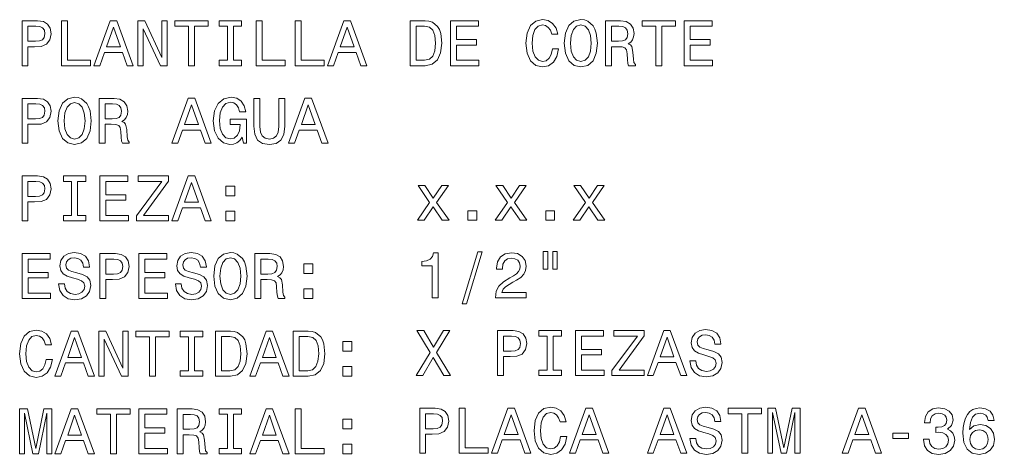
# Model space of a CAD drawing. Extents: x 14 to 2196, y -1968 to 1826.
# Drawn here: x 1430.8 to 1506.8, y -1504.8 to -1471 of the extents above; entities that cross this region are included whole.
import ezdxf

# ---------------------------------------------------------------- set-up
doc = ezdxf.new("R2010")
doc.units = 0

msp = doc.modelspace()

# ---------------------------------------------------------------- linework, layer by layer
at = {"color": 7, "lineweight": 13}
for points in [[(1430.970215, -1474.550293), (1431.434204, -1474.550293), (1431.434204, -1473.072632), (1431.948608, -1473.072632), (1432.46814, -1473.047363), (1432.881592, -1472.87085), (1433.148926, -1472.527954), (1433.239746, -1472.05896), (1433.169067, -1471.625244), (1432.967407, -1471.307495), (1432.634521, -1471.115845), (1432.180664, -1471.050293), (1430.970215, -1471.050293)], [(1434.046631, -1474.550293), (1436.295898, -1474.550293), (1436.295898, -1474.126709), (1434.51062, -1474.126709), (1434.51062, -1471.050293), (1434.046631, -1471.050293)], [(1436.573242, -1474.550293), (1437.037231, -1474.550293), (1437.405396, -1473.521484), (1438.802368, -1473.521484), (1439.170532, -1474.550293), (1439.644653, -1474.550293), (1438.363647, -1471.045288), (1437.849243, -1471.045288)], [(1439.992554, -1474.550293), (1440.411133, -1474.550293), (1440.411133, -1471.680664), (1441.752686, -1474.550293), (1442.292236, -1474.550293), (1442.292236, -1471.050293), (1441.868652, -1471.050293), (1441.868652, -1473.919922), (1440.542236, -1471.050293), (1439.992554, -1471.050293)], [(1443.946533, -1474.550293), (1444.4104, -1474.550293), (1444.4104, -1471.473877), (1445.469482, -1471.473877), (1445.469482, -1471.050293), (1442.882324, -1471.050293), (1442.882324, -1471.473877), (1443.946533, -1471.473877)], [(1446.982544, -1474.126709), (1446.336914, -1474.126709), (1446.336914, -1474.550293), (1448.092041, -1474.550293), (1448.092041, -1474.126709), (1447.446533, -1474.126709), (1447.446533, -1471.473877), (1448.092041, -1471.473877), (1448.092041, -1471.050293), (1446.336914, -1471.050293), (1446.336914, -1471.473877), (1446.982544, -1471.473877)], [(1449.226685, -1474.550293), (1451.476074, -1474.550293), (1451.476074, -1474.126709), (1449.690674, -1474.126709), (1449.690674, -1471.050293), (1449.226685, -1471.050293)], [(1452.262695, -1474.550293), (1454.512085, -1474.550293), (1454.512085, -1474.126709), (1452.726685, -1474.126709), (1452.726685, -1471.050293), (1452.262695, -1471.050293)], [(1454.789429, -1474.550293), (1455.253418, -1474.550293), (1455.621582, -1473.521484), (1457.018555, -1473.521484), (1457.386719, -1474.550293), (1457.860718, -1474.550293), (1456.579712, -1471.045288), (1456.065308, -1471.045288)], [(1462.389526, -1471.050293), (1461.224609, -1471.050293), (1461.224609, -1474.550293), (1462.389526, -1474.550293), (1462.939209, -1474.439331), (1463.347778, -1474.10144), (1463.599976, -1473.551758), (1463.690674, -1472.800293), (1463.609985, -1472.033691), (1463.509155, -1471.731079), (1463.36792, -1471.489014), (1462.959473, -1471.161255), (1462.692139, -1471.080566)], [(1462.354248, -1471.468872), (1462.737549, -1471.544556), (1462.999756, -1471.776489), (1463.156128, -1472.190063), (1463.206543, -1472.800293), (1463.151123, -1473.390381), (1462.994751, -1473.803955), (1462.727417, -1474.051025), (1462.354248, -1474.131714), (1461.693604, -1474.131714), (1461.693604, -1471.468872)], [(1464.371582, -1474.550293), (1466.590576, -1474.550293), (1466.590576, -1474.126709), (1464.835571, -1474.126709), (1464.835571, -1472.941528), (1466.398926, -1472.941528), (1466.398926, -1472.522949), (1464.835571, -1472.522949), (1464.835571, -1471.473877), (1466.550171, -1471.473877), (1466.550171, -1471.050293), (1464.371582, -1471.050293)], [(1472.319702, -1473.249146), (1472.21875, -1473.672729), (1472.052368, -1473.975342), (1471.820435, -1474.161987), (1471.548096, -1474.222534), (1471.220215, -1474.131714), (1470.963013, -1473.859375), (1470.791626, -1473.415527), (1470.736084, -1472.800293), (1470.791626, -1472.190063), (1470.958008, -1471.741211), (1471.21521, -1471.468872), (1471.548096, -1471.373047), (1471.790161, -1471.423462), (1471.996948, -1471.564697), (1472.158325, -1471.791626), (1472.269287, -1472.10437), (1472.748291, -1472.10437), (1472.597046, -1471.625244), (1472.334839, -1471.262085), (1471.976685, -1471.035156), (1471.548096, -1470.954468), (1471.013428, -1471.080566), (1470.60498, -1471.433594), (1470.342773, -1472.01355), (1470.251953, -1472.800293), (1470.342773, -1473.587036), (1470.60498, -1474.166992), (1471.013428, -1474.525024), (1471.548096, -1474.646118), (1472.01709, -1474.550293), (1472.395264, -1474.282959), (1472.662598, -1473.844238), (1472.803833, -1473.249146)], [(1473.242554, -1472.800293), (1473.333374, -1473.587036), (1473.595581, -1474.166992), (1474.00415, -1474.525024), (1474.538696, -1474.646118), (1475.068237, -1474.525024), (1475.481812, -1474.166992), (1475.739014, -1473.587036), (1475.834839, -1472.800293), (1475.739014, -1472.018555), (1475.628052, -1471.700928), (1475.481812, -1471.438599), (1475.068237, -1471.080566), (1474.81604, -1470.989746), (1474.538696, -1470.954468), (1473.999023, -1471.080566), (1473.590576, -1471.433594), (1473.333374, -1472.01355)], [(1473.726685, -1472.800293), (1473.782227, -1472.190063), (1473.948608, -1471.741211), (1474.205811, -1471.468872), (1474.538696, -1471.373047), (1474.866455, -1471.468872), (1475.123657, -1471.746216), (1475.290161, -1472.195068), (1475.350586, -1472.800293), (1475.290161, -1473.410522), (1475.123657, -1473.859375), (1474.866455, -1474.131714), (1474.538696, -1474.222534), (1474.205811, -1474.131714), (1473.948608, -1473.859375), (1473.782227, -1473.415527)], [(1476.450073, -1474.550293), (1476.919067, -1474.550293), (1476.919067, -1473.072632), (1477.398193, -1473.072632), (1477.751221, -1473.087769), (1477.973145, -1473.158325), (1478.094116, -1473.324829), (1478.144531, -1473.622314), (1478.1698, -1474.076172), (1478.200073, -1474.373779), (1478.26062, -1474.550293), (1478.790161, -1474.550293), (1478.790161, -1474.454468), (1478.674072, -1474.313232), (1478.633789, -1474.051025), (1478.598511, -1473.486206), (1478.512695, -1473.067627), (1478.396729, -1472.936401), (1478.21521, -1472.840698), (1478.41687, -1472.7146), (1478.558105, -1472.538086), (1478.648926, -1472.316162), (1478.679199, -1472.048828), (1478.608521, -1471.625244), (1478.40686, -1471.307495), (1478.073975, -1471.115845), (1477.620117, -1471.050293), (1476.450073, -1471.050293)], [(1480.378784, -1474.550293), (1480.842773, -1474.550293), (1480.842773, -1471.473877), (1481.901855, -1471.473877), (1481.901855, -1471.050293), (1479.314575, -1471.050293), (1479.314575, -1471.473877), (1480.378784, -1471.473877)], [(1482.587646, -1474.550293), (1484.806641, -1474.550293), (1484.806641, -1474.126709), (1483.051636, -1474.126709), (1483.051636, -1472.941528), (1484.615112, -1472.941528), (1484.615112, -1472.522949), (1483.051636, -1472.522949), (1483.051636, -1471.473877), (1484.766357, -1471.473877), (1484.766357, -1471.050293), (1482.587646, -1471.050293)], [(1432.054565, -1471.479004), (1432.357178, -1471.509277), (1432.578979, -1471.605103), (1432.710205, -1471.781616), (1432.755493, -1472.05896), (1432.705078, -1472.35144), (1432.56897, -1472.527954), (1432.336914, -1472.618774), (1432.019287, -1472.643921), (1431.434204, -1472.643921), (1431.434204, -1471.479004)], [(1437.566772, -1473.092773), (1438.106445, -1471.549561), (1438.645996, -1473.092773)], [(1455.782959, -1473.092773), (1456.32251, -1471.549561), (1456.862183, -1473.092773)], [(1477.489014, -1471.479004), (1477.796631, -1471.509277), (1478.013428, -1471.605103), (1478.149658, -1471.781616), (1478.195068, -1472.05896), (1478.144531, -1472.35144), (1478.008423, -1472.527954), (1477.776489, -1472.618774), (1477.45874, -1472.643921), (1476.919067, -1472.643921), (1476.919067, -1471.479004)], [(1430.970215, -1480.597168), (1431.434204, -1480.597168), (1431.434204, -1479.119507), (1431.948608, -1479.119507), (1432.46814, -1479.094238), (1432.881592, -1478.917725), (1433.148926, -1478.574829), (1433.239746, -1478.105835), (1433.169067, -1477.672119), (1432.967407, -1477.35437), (1432.634521, -1477.16272), (1432.180664, -1477.097168), (1430.970215, -1477.097168)], [(1432.054565, -1477.525879), (1432.357178, -1477.556152), (1432.578979, -1477.651978), (1432.710205, -1477.828491), (1432.755493, -1478.105835), (1432.705078, -1478.398315), (1432.56897, -1478.574829), (1432.336914, -1478.665649), (1432.019287, -1478.690796), (1431.434204, -1478.690796), (1431.434204, -1477.525879)], [(1433.774292, -1478.847168), (1433.865112, -1479.633911), (1434.127319, -1480.213867), (1434.535767, -1480.571899), (1435.070435, -1480.692993), (1435.599976, -1480.571899), (1436.013428, -1480.213867), (1436.27063, -1479.633911), (1436.366455, -1478.847168), (1436.27063, -1478.06543), (1436.159668, -1477.747803), (1436.013428, -1477.485474), (1435.599976, -1477.127441), (1435.347778, -1477.036621), (1435.070435, -1477.001343), (1434.530762, -1477.127441), (1434.122314, -1477.480469), (1433.865112, -1478.060425)], [(1434.258423, -1478.847168), (1434.313965, -1478.236938), (1434.480347, -1477.788086), (1434.737549, -1477.515747), (1435.070435, -1477.419922), (1435.398193, -1477.515747), (1435.655396, -1477.793091), (1435.821777, -1478.241943), (1435.882324, -1478.847168), (1435.821777, -1479.457397), (1435.655396, -1479.90625), (1435.398193, -1480.178589), (1435.070435, -1480.269409), (1434.737549, -1480.178589), (1434.480347, -1479.90625), (1434.313965, -1479.462402)], [(1436.981812, -1480.597168), (1437.450806, -1480.597168), (1437.450806, -1479.119507), (1437.929932, -1479.119507), (1438.282959, -1479.134644), (1438.504883, -1479.2052), (1438.625854, -1479.371704), (1438.67627, -1479.669189), (1438.701538, -1480.123047), (1438.731812, -1480.420654), (1438.792236, -1480.597168), (1439.321777, -1480.597168), (1439.321777, -1480.501343), (1439.205811, -1480.360107), (1439.165527, -1480.0979), (1439.130249, -1479.533081), (1439.044434, -1479.114502), (1438.928467, -1478.983276), (1438.746948, -1478.887573), (1438.948608, -1478.761475), (1439.089844, -1478.584961), (1439.180664, -1478.363037), (1439.210938, -1478.095703), (1439.140259, -1477.672119), (1438.938599, -1477.35437), (1438.605713, -1477.16272), (1438.151855, -1477.097168), (1436.981812, -1477.097168)], [(1438.02063, -1477.525879), (1438.328369, -1477.556152), (1438.545166, -1477.651978), (1438.681396, -1477.828491), (1438.726685, -1478.105835), (1438.67627, -1478.398315), (1438.540161, -1478.574829), (1438.308105, -1478.665649), (1437.990479, -1478.690796), (1437.450806, -1478.690796), (1437.450806, -1477.525879)], [(1442.645264, -1480.597168), (1443.109253, -1480.597168), (1443.477417, -1479.568359), (1444.87439, -1479.568359), (1445.242554, -1480.597168), (1445.716675, -1480.597168), (1444.435669, -1477.092163), (1443.921265, -1477.092163)], [(1448.137451, -1480.128174), (1448.223145, -1480.597168), (1448.475342, -1480.597168), (1448.475342, -1478.705933), (1447.199341, -1478.705933), (1447.199341, -1479.134644), (1447.986084, -1479.134644), (1447.986084, -1479.164917), (1447.925537, -1479.628906), (1447.76416, -1479.971802), (1447.51709, -1480.188721), (1447.209473, -1480.259277), (1446.866455, -1480.168457), (1446.599243, -1479.896118), (1446.427734, -1479.447266), (1446.367188, -1478.832031), (1446.422729, -1478.221802), (1446.594116, -1477.772949), (1446.866455, -1477.50061), (1447.234619, -1477.404785), (1447.486816, -1477.4552), (1447.693604, -1477.596436), (1447.844849, -1477.833496), (1447.930664, -1478.151245), (1448.429932, -1478.151245), (1448.298828, -1477.666992), (1448.051636, -1477.303955), (1447.703735, -1477.082031), (1447.264893, -1477.001343), (1446.689941, -1477.127441), (1446.256226, -1477.495605), (1445.978882, -1478.075562), (1445.883057, -1478.847168), (1445.978882, -1479.623779), (1446.256226, -1480.203735), (1446.664795, -1480.571899), (1447.179199, -1480.692993), (1447.466675, -1480.652588), (1447.723877, -1480.551758), (1447.945801, -1480.375244)], [(1449.045166, -1479.265747), (1449.115723, -1479.896118), (1449.337646, -1480.344971), (1449.710938, -1480.602173), (1450.250488, -1480.692993), (1450.785034, -1480.602173), (1451.158325, -1480.344971), (1451.380249, -1479.901245), (1451.455811, -1479.265747), (1451.455811, -1477.097168), (1450.986816, -1477.097168), (1450.986816, -1479.291016), (1450.941406, -1479.719604), (1450.805298, -1480.027344), (1450.573242, -1480.208862), (1450.250488, -1480.269409), (1449.917603, -1480.208862), (1449.685669, -1480.027344), (1449.549561, -1479.724731), (1449.509155, -1479.291016), (1449.509155, -1477.097168), (1449.045166, -1477.097168)], [(1451.753418, -1480.597168), (1452.217407, -1480.597168), (1452.585571, -1479.568359), (1453.982544, -1479.568359), (1454.350708, -1480.597168), (1454.824707, -1480.597168), (1453.543701, -1477.092163), (1453.029297, -1477.092163)], [(1443.638794, -1479.139648), (1444.178467, -1477.596436), (1444.71814, -1479.139648)], [(1452.746948, -1479.139648), (1453.286499, -1477.596436), (1453.826172, -1479.139648)], [(1430.970215, -1486.643921), (1431.434204, -1486.643921), (1431.434204, -1485.16626), (1431.948608, -1485.16626), (1432.46814, -1485.140991), (1432.881592, -1484.964478), (1433.148926, -1484.621582), (1433.239746, -1484.152588), (1433.169067, -1483.718872), (1432.967407, -1483.401123), (1432.634521, -1483.209473), (1432.180664, -1483.143921), (1430.970215, -1483.143921)], [(1432.054565, -1483.572632), (1432.357178, -1483.602905), (1432.578979, -1483.69873), (1432.710205, -1483.875244), (1432.755493, -1484.152588), (1432.705078, -1484.445068), (1432.56897, -1484.621582), (1432.336914, -1484.712402), (1432.019287, -1484.737549), (1431.434204, -1484.737549), (1431.434204, -1483.572632)], [(1434.838379, -1486.220337), (1434.192871, -1486.220337), (1434.192871, -1486.643921), (1435.947876, -1486.643921), (1435.947876, -1486.220337), (1435.302368, -1486.220337), (1435.302368, -1483.567505), (1435.947876, -1483.567505), (1435.947876, -1483.143921), (1434.192871, -1483.143921), (1434.192871, -1483.567505), (1434.838379, -1483.567505)], [(1437.047363, -1486.643921), (1439.266357, -1486.643921), (1439.266357, -1486.220337), (1437.511353, -1486.220337), (1437.511353, -1485.035156), (1439.074707, -1485.035156), (1439.074707, -1484.616577), (1437.511353, -1484.616577), (1437.511353, -1483.567505), (1439.225952, -1483.567505), (1439.225952, -1483.143921), (1437.047363, -1483.143921)], [(1439.886719, -1486.643921), (1442.398193, -1486.643921), (1442.398193, -1486.220337), (1440.441406, -1486.220337), (1442.398193, -1483.542358), (1442.398193, -1483.143921), (1440.022827, -1483.143921), (1440.022827, -1483.567505), (1441.873657, -1483.567505), (1439.886719, -1486.240479)], [(1442.645264, -1486.643921), (1443.109253, -1486.643921), (1443.477417, -1485.615112), (1444.87439, -1485.615112), (1445.242554, -1486.643921), (1445.716675, -1486.643921), (1444.435669, -1483.138916), (1443.921265, -1483.138916)], [(1443.638794, -1485.186401), (1444.178467, -1483.643188), (1444.71814, -1485.186401)], [(1446.866455, -1484.687134), (1447.5625, -1484.687134), (1447.5625, -1483.935669), (1446.866455, -1483.935669)], [(1462.313232, -1486.597168), (1463.009155, -1485.543091), (1463.725342, -1486.597168), (1464.259888, -1486.597168), (1463.291626, -1485.200195), (1464.204346, -1483.888916), (1463.689941, -1483.888916), (1463.029297, -1484.872437), (1462.368652, -1483.888916), (1461.844116, -1483.888916), (1462.741821, -1485.2052), (1461.793701, -1486.597168)], [(1468.385254, -1486.597168), (1469.081177, -1485.543091), (1469.797363, -1486.597168), (1470.331909, -1486.597168), (1469.363647, -1485.200195), (1470.276489, -1483.888916), (1469.762085, -1483.888916), (1469.101318, -1484.872437), (1468.440674, -1483.888916), (1467.91626, -1483.888916), (1468.813965, -1485.2052), (1467.865723, -1486.597168)], [(1474.457275, -1486.597168), (1475.153198, -1485.543091), (1475.869385, -1486.597168), (1476.403931, -1486.597168), (1475.435669, -1485.200195), (1476.348511, -1483.888916), (1475.834106, -1483.888916), (1475.173462, -1484.872437), (1474.512695, -1483.888916), (1473.988281, -1483.888916), (1474.885986, -1485.2052), (1473.937866, -1486.597168)], [(1446.866455, -1486.643921), (1447.5625, -1486.643921), (1447.5625, -1485.892456), (1446.866455, -1485.892456)], [(1465.722412, -1486.597168), (1466.418335, -1486.597168), (1466.418335, -1485.845703), (1465.722412, -1485.845703)], [(1471.794434, -1486.597168), (1472.490479, -1486.597168), (1472.490479, -1485.845703), (1471.794434, -1485.845703)], [(1430.975342, -1492.690796), (1433.194336, -1492.690796), (1433.194336, -1492.267212), (1431.439209, -1492.267212), (1431.439209, -1491.082031), (1433.002686, -1491.082031), (1433.002686, -1490.663452), (1431.439209, -1490.663452), (1431.439209, -1489.61438), (1433.153931, -1489.61438), (1433.153931, -1489.190796), (1430.975342, -1489.190796)], [(1434.27356, -1491.535889), (1433.814575, -1491.535889), (1433.915527, -1492.070435), (1434.167603, -1492.463867), (1434.55603, -1492.700928), (1435.080444, -1492.786621), (1435.599976, -1492.705933), (1435.988281, -1492.484009), (1436.235352, -1492.135986), (1436.326172, -1491.677124), (1436.250488, -1491.26355), (1436.038696, -1490.996216), (1435.695801, -1490.819702), (1435.236816, -1490.688599), (1434.843506, -1490.592773), (1434.586182, -1490.481812), (1434.439941, -1490.320435), (1434.394653, -1490.068359), (1434.439941, -1489.841431), (1434.571167, -1489.669922), (1434.772827, -1489.553955), (1435.050171, -1489.51355), (1435.332642, -1489.563965), (1435.554565, -1489.700195), (1435.700806, -1489.927124), (1435.771362, -1490.234741), (1436.230347, -1490.234741), (1436.230347, -1490.224609), (1436.149658, -1489.75061), (1435.912598, -1489.397583), (1435.539429, -1489.175659), (1435.035034, -1489.099976), (1434.581177, -1489.175659), (1434.228149, -1489.387451), (1434.001221, -1489.715332), (1433.920532, -1490.138916), (1433.986084, -1490.517212), (1434.177734, -1490.774414), (1434.480347, -1490.945801), (1434.893921, -1491.076904), (1435.302368, -1491.192993), (1435.609985, -1491.303955), (1435.796631, -1491.465332), (1435.862183, -1491.727539), (1435.801636, -1491.994873), (1435.645264, -1492.196533), (1435.408325, -1492.322632), (1435.100708, -1492.363037), (1434.75769, -1492.307495), (1434.495483, -1492.146118), (1434.328979, -1491.883911)], [(1437.042236, -1492.690796), (1437.506226, -1492.690796), (1437.506226, -1491.213135), (1438.02063, -1491.213135), (1438.540161, -1491.187866), (1438.953735, -1491.011353), (1439.220947, -1490.668457), (1439.311768, -1490.199463), (1439.241089, -1489.765747), (1439.039429, -1489.447998), (1438.706543, -1489.256348), (1438.252686, -1489.190796), (1437.042236, -1489.190796)], [(1438.126587, -1489.619507), (1438.429199, -1489.64978), (1438.651123, -1489.745605), (1438.782227, -1489.922119), (1438.827637, -1490.199463), (1438.777222, -1490.491943), (1438.640991, -1490.668457), (1438.409058, -1490.759277), (1438.091309, -1490.784424), (1437.506226, -1490.784424), (1437.506226, -1489.619507)], [(1440.083374, -1492.690796), (1442.302368, -1492.690796), (1442.302368, -1492.267212), (1440.547363, -1492.267212), (1440.547363, -1491.082031), (1442.110718, -1491.082031), (1442.110718, -1490.663452), (1440.547363, -1490.663452), (1440.547363, -1489.61438), (1442.262085, -1489.61438), (1442.262085, -1489.190796), (1440.083374, -1489.190796)], [(1443.381592, -1491.535889), (1442.922729, -1491.535889), (1443.02356, -1492.070435), (1443.275757, -1492.463867), (1443.664062, -1492.700928), (1444.188599, -1492.786621), (1444.708008, -1492.705933), (1445.096313, -1492.484009), (1445.343506, -1492.135986), (1445.434204, -1491.677124), (1445.358521, -1491.26355), (1445.146729, -1490.996216), (1444.803833, -1490.819702), (1444.344849, -1490.688599), (1443.951538, -1490.592773), (1443.694336, -1490.481812), (1443.548096, -1490.320435), (1443.502686, -1490.068359), (1443.548096, -1489.841431), (1443.679199, -1489.669922), (1443.880859, -1489.553955), (1444.158325, -1489.51355), (1444.440674, -1489.563965), (1444.662598, -1489.700195), (1444.808838, -1489.927124), (1444.879517, -1490.234741), (1445.338379, -1490.234741), (1445.338379, -1490.224609), (1445.25769, -1489.75061), (1445.02063, -1489.397583), (1444.647461, -1489.175659), (1444.143188, -1489.099976), (1443.689209, -1489.175659), (1443.336182, -1489.387451), (1443.109253, -1489.715332), (1443.028564, -1490.138916), (1443.094116, -1490.517212), (1443.285767, -1490.774414), (1443.588379, -1490.945801), (1444.001953, -1491.076904), (1444.4104, -1491.192993), (1444.71814, -1491.303955), (1444.904663, -1491.465332), (1444.970215, -1491.727539), (1444.909668, -1491.994873), (1444.753418, -1492.196533), (1444.516357, -1492.322632), (1444.20874, -1492.363037), (1443.865723, -1492.307495), (1443.603516, -1492.146118), (1443.437134, -1491.883911)], [(1445.918335, -1490.940796), (1446.009155, -1491.727539), (1446.271362, -1492.307495), (1446.679932, -1492.665527), (1447.214478, -1492.786621), (1447.744019, -1492.665527), (1448.157593, -1492.307495), (1448.414795, -1491.727539), (1448.51062, -1490.940796), (1448.414795, -1490.159058), (1448.303833, -1489.841431), (1448.157593, -1489.579102), (1447.744019, -1489.221069), (1447.491821, -1489.130249), (1447.214478, -1489.094971), (1446.674805, -1489.221069), (1446.266357, -1489.574097), (1446.009155, -1490.154053)], [(1446.402466, -1490.940796), (1446.458008, -1490.330566), (1446.62439, -1489.881714), (1446.881592, -1489.609375), (1447.214478, -1489.51355), (1447.542236, -1489.609375), (1447.799561, -1489.886719), (1447.965942, -1490.335571), (1448.026489, -1490.940796), (1447.965942, -1491.551025), (1447.799561, -1491.999878), (1447.542236, -1492.272217), (1447.214478, -1492.363037), (1446.881592, -1492.272217), (1446.62439, -1491.999878), (1446.458008, -1491.55603)], [(1449.125854, -1492.690796), (1449.594849, -1492.690796), (1449.594849, -1491.213135), (1450.073975, -1491.213135), (1450.427002, -1491.228271), (1450.648926, -1491.298828), (1450.77002, -1491.465332), (1450.820435, -1491.762817), (1450.845581, -1492.216675), (1450.875854, -1492.514282), (1450.936401, -1492.690796), (1451.465942, -1492.690796), (1451.465942, -1492.594971), (1451.349976, -1492.453735), (1451.30957, -1492.191528), (1451.274292, -1491.626709), (1451.188599, -1491.20813), (1451.07251, -1491.076904), (1450.890991, -1490.981201), (1451.092773, -1490.855103), (1451.233887, -1490.678589), (1451.324707, -1490.456665), (1451.35498, -1490.189331), (1451.284424, -1489.765747), (1451.082642, -1489.447998), (1450.749756, -1489.256348), (1450.295898, -1489.190796), (1449.125854, -1489.190796)], [(1450.164795, -1489.619507), (1450.472412, -1489.64978), (1450.689209, -1489.745605), (1450.825439, -1489.922119), (1450.87085, -1490.199463), (1450.820435, -1490.491943), (1450.684204, -1490.668457), (1450.452271, -1490.759277), (1450.134521, -1490.784424), (1449.594849, -1490.784424), (1449.594849, -1489.619507)], [(1462.943604, -1492.643921), (1463.402466, -1492.643921), (1463.402466, -1489.118652), (1463.05957, -1489.118652), (1462.96875, -1489.426392), (1462.787231, -1489.633057), (1462.509888, -1489.75415), (1462.126587, -1489.794556), (1462.126587, -1490.152588), (1462.943604, -1490.152588)], [(1465.283691, -1493.112915), (1465.631592, -1493.112915), (1466.852051, -1489.048096), (1466.499023, -1489.048096)], [(1467.875854, -1492.643921), (1470.281494, -1492.643921), (1470.281494, -1492.210205), (1468.380249, -1492.210205), (1468.486084, -1491.973145), (1468.667603, -1491.776489), (1469.227417, -1491.418457), (1469.525024, -1491.26709), (1469.85791, -1491.050293), (1470.094849, -1490.798096), (1470.231079, -1490.500488), (1470.281494, -1490.162598), (1470.195801, -1489.739014), (1469.95874, -1489.406128), (1469.595581, -1489.194336), (1469.126587, -1489.118652), (1468.642456, -1489.204468), (1468.274292, -1489.441528), (1468.037231, -1489.819702), (1467.956543, -1490.31897), (1467.956543, -1490.389648), (1468.415527, -1490.389648), (1468.415527, -1490.349243), (1468.460938, -1490.006348), (1468.597046, -1489.75415), (1468.813965, -1489.592773), (1469.101318, -1489.537354), (1469.393921, -1489.587769), (1469.610718, -1489.713745), (1469.751953, -1489.910522), (1469.802368, -1490.157593), (1469.76709, -1490.389648), (1469.671265, -1490.586304), (1469.509888, -1490.757812), (1469.287964, -1490.909058), (1468.990479, -1491.070435), (1468.496216, -1491.383057), (1468.148193, -1491.715942), (1467.941406, -1492.119385), (1467.875854, -1492.628784)], [(1471.60791, -1489.017822), (1471.60791, -1490.389648), (1471.950806, -1490.389648), (1471.950806, -1489.017822)], [(1472.339111, -1489.017822), (1472.339111, -1490.389648), (1472.677002, -1490.389648), (1472.677002, -1489.017822)], [(1452.938599, -1490.734009), (1453.634521, -1490.734009), (1453.634521, -1489.982544), (1452.938599, -1489.982544)], [(1452.938599, -1492.690796), (1453.634521, -1492.690796), (1453.634521, -1491.939331), (1452.938599, -1491.939331)], [(1432.851318, -1497.436523), (1432.750488, -1497.860107), (1432.584106, -1498.16272), (1432.352051, -1498.349365), (1432.079712, -1498.409912), (1431.751953, -1498.319092), (1431.494751, -1498.046753), (1431.323242, -1497.602905), (1431.267822, -1496.987671), (1431.323242, -1496.377441), (1431.489746, -1495.928589), (1431.746948, -1495.65625), (1432.079712, -1495.560425), (1432.321777, -1495.61084), (1432.528564, -1495.752075), (1432.689941, -1495.979004), (1432.800903, -1496.291748), (1433.280029, -1496.291748), (1433.128784, -1495.812622), (1432.866455, -1495.449463), (1432.508423, -1495.222534), (1432.079712, -1495.141846), (1431.545166, -1495.267944), (1431.136719, -1495.620972), (1430.87439, -1496.200928), (1430.783691, -1496.987671), (1430.87439, -1497.774414), (1431.136719, -1498.35437), (1431.545166, -1498.712402), (1432.079712, -1498.833496), (1432.548828, -1498.737671), (1432.927002, -1498.470337), (1433.194336, -1498.031616), (1433.335571, -1497.436523)], [(1433.537231, -1498.737671), (1434.001221, -1498.737671), (1434.369385, -1497.708862), (1435.766357, -1497.708862), (1436.134521, -1498.737671), (1436.608521, -1498.737671), (1435.327637, -1495.232666), (1434.813232, -1495.232666)], [(1434.530762, -1497.280151), (1435.070435, -1495.736938), (1435.609985, -1497.280151)], [(1436.956543, -1498.737671), (1437.375122, -1498.737671), (1437.375122, -1495.868042), (1438.716675, -1498.737671), (1439.256226, -1498.737671), (1439.256226, -1495.237671), (1438.832642, -1495.237671), (1438.832642, -1498.1073), (1437.506226, -1495.237671), (1436.956543, -1495.237671)], [(1440.9104, -1498.737671), (1441.37439, -1498.737671), (1441.37439, -1495.661255), (1442.433472, -1495.661255), (1442.433472, -1495.237671), (1439.846313, -1495.237671), (1439.846313, -1495.661255), (1440.9104, -1495.661255)], [(1443.946533, -1498.314087), (1443.300903, -1498.314087), (1443.300903, -1498.737671), (1445.05603, -1498.737671), (1445.05603, -1498.314087), (1444.4104, -1498.314087), (1444.4104, -1495.661255), (1445.05603, -1495.661255), (1445.05603, -1495.237671), (1443.300903, -1495.237671), (1443.300903, -1495.661255), (1443.946533, -1495.661255)], [(1447.209473, -1495.237671), (1446.044434, -1495.237671), (1446.044434, -1498.737671), (1447.209473, -1498.737671), (1447.759155, -1498.626709), (1448.167603, -1498.288818), (1448.4198, -1497.739136), (1448.51062, -1496.987671), (1448.429932, -1496.221069), (1448.328979, -1495.918457), (1448.187866, -1495.676392), (1447.779297, -1495.348633), (1447.512085, -1495.267944)], [(1447.174194, -1495.65625), (1447.557373, -1495.731934), (1447.819702, -1495.963867), (1447.975952, -1496.377441), (1448.026489, -1496.987671), (1447.970947, -1497.577759), (1447.814575, -1497.991333), (1447.547363, -1498.238403), (1447.174194, -1498.319092), (1446.513428, -1498.319092), (1446.513428, -1495.65625)], [(1448.717407, -1498.737671), (1449.181396, -1498.737671), (1449.549561, -1497.708862), (1450.946533, -1497.708862), (1451.314575, -1498.737671), (1451.788696, -1498.737671), (1450.50769, -1495.232666), (1449.993286, -1495.232666)], [(1449.710938, -1497.280151), (1450.250488, -1495.736938), (1450.790161, -1497.280151)], [(1453.281494, -1495.237671), (1452.116455, -1495.237671), (1452.116455, -1498.737671), (1453.281494, -1498.737671), (1453.831177, -1498.626709), (1454.239746, -1498.288818), (1454.491821, -1497.739136), (1454.582642, -1496.987671), (1454.501953, -1496.221069), (1454.401123, -1495.918457), (1454.259888, -1495.676392), (1453.851318, -1495.348633), (1453.584106, -1495.267944)], [(1453.246216, -1495.65625), (1453.629517, -1495.731934), (1453.891724, -1495.963867), (1454.048096, -1496.377441), (1454.098511, -1496.987671), (1454.042969, -1497.577759), (1453.886719, -1497.991333), (1453.619385, -1498.238403), (1453.246216, -1498.319092), (1452.585571, -1498.319092), (1452.585571, -1495.65625)], [(1461.697876, -1498.690796), (1462.227417, -1498.690796), (1463.029297, -1497.273682), (1463.846313, -1498.690796), (1464.380859, -1498.690796), (1463.286499, -1496.890381), (1464.325439, -1495.185791), (1463.81604, -1495.185791), (1463.044434, -1496.481812), (1462.287964, -1495.185791), (1461.758423, -1495.185791), (1462.792236, -1496.895386)], [(1468.042236, -1498.690796), (1468.506226, -1498.690796), (1468.506226, -1497.213135), (1469.02063, -1497.213135), (1469.540161, -1497.187866), (1469.953735, -1497.011353), (1470.220947, -1496.668457), (1470.311768, -1496.199463), (1470.241089, -1495.765747), (1470.039429, -1495.447998), (1469.706543, -1495.256348), (1469.252686, -1495.190796), (1468.042236, -1495.190796)], [(1469.126587, -1495.619507), (1469.429199, -1495.64978), (1469.651123, -1495.745605), (1469.782227, -1495.922119), (1469.827637, -1496.199463), (1469.777222, -1496.491943), (1469.640991, -1496.668457), (1469.409058, -1496.759277), (1469.091309, -1496.784424), (1468.506226, -1496.784424), (1468.506226, -1495.619507)], [(1471.9104, -1498.267212), (1471.264893, -1498.267212), (1471.264893, -1498.690796), (1473.02002, -1498.690796), (1473.02002, -1498.267212), (1472.37439, -1498.267212), (1472.37439, -1495.61438), (1473.02002, -1495.61438), (1473.02002, -1495.190796), (1471.264893, -1495.190796), (1471.264893, -1495.61438), (1471.9104, -1495.61438)], [(1474.119385, -1498.690796), (1476.338379, -1498.690796), (1476.338379, -1498.267212), (1474.583374, -1498.267212), (1474.583374, -1497.082031), (1476.146729, -1497.082031), (1476.146729, -1496.663452), (1474.583374, -1496.663452), (1474.583374, -1495.61438), (1476.298096, -1495.61438), (1476.298096, -1495.190796), (1474.119385, -1495.190796)], [(1476.95874, -1498.690796), (1479.470215, -1498.690796), (1479.470215, -1498.267212), (1477.513428, -1498.267212), (1479.470215, -1495.589233), (1479.470215, -1495.190796), (1477.094849, -1495.190796), (1477.094849, -1495.61438), (1478.945801, -1495.61438), (1476.95874, -1498.287354)], [(1479.717407, -1498.690796), (1480.181396, -1498.690796), (1480.549561, -1497.661987), (1481.946533, -1497.661987), (1482.314575, -1498.690796), (1482.788696, -1498.690796), (1481.50769, -1495.185791), (1480.993286, -1495.185791)], [(1480.710938, -1497.233276), (1481.250488, -1495.690063), (1481.790161, -1497.233276)], [(1483.489746, -1497.535889), (1483.030762, -1497.535889), (1483.131592, -1498.070435), (1483.383789, -1498.463867), (1483.772095, -1498.700928), (1484.296631, -1498.786621), (1484.81604, -1498.705933), (1485.204346, -1498.484009), (1485.451538, -1498.135986), (1485.542236, -1497.677124), (1485.466675, -1497.26355), (1485.254883, -1496.996216), (1484.911865, -1496.819702), (1484.453003, -1496.688599), (1484.05957, -1496.592773), (1483.802368, -1496.481812), (1483.656128, -1496.320435), (1483.610718, -1496.068359), (1483.656128, -1495.841431), (1483.787231, -1495.669922), (1483.989014, -1495.553955), (1484.266357, -1495.51355), (1484.548828, -1495.563965), (1484.77063, -1495.700195), (1484.916992, -1495.927124), (1484.987549, -1496.234741), (1485.446533, -1496.234741), (1485.446533, -1496.224609), (1485.365723, -1495.75061), (1485.128784, -1495.397583), (1484.755493, -1495.175659), (1484.251221, -1495.099976), (1483.797363, -1495.175659), (1483.444336, -1495.387451), (1483.217407, -1495.715332), (1483.136719, -1496.138916), (1483.202271, -1496.517212), (1483.393921, -1496.774414), (1483.696533, -1496.945801), (1484.109985, -1497.076904), (1484.518555, -1497.192993), (1484.826172, -1497.303955), (1485.012695, -1497.465332), (1485.078369, -1497.727539), (1485.017822, -1497.994873), (1484.86145, -1498.196533), (1484.62439, -1498.322632), (1484.316772, -1498.363037), (1483.973877, -1498.307495), (1483.711548, -1498.146118), (1483.545166, -1497.883911)], [(1455.974609, -1496.780884), (1456.670532, -1496.780884), (1456.670532, -1496.029419), (1455.974609, -1496.029419)], [(1455.974609, -1498.737671), (1456.670532, -1498.737671), (1456.670532, -1497.986206), (1455.974609, -1497.986206)], [(1430.77356, -1504.784424), (1431.161865, -1504.784424), (1431.161865, -1501.607178), (1431.817505, -1504.784424), (1432.251221, -1504.784424), (1432.901855, -1501.607178), (1432.901855, -1504.784424), (1433.295166, -1504.784424), (1433.295166, -1501.284424), (1432.679932, -1501.284424), (1432.034424, -1504.37085), (1431.393921, -1501.284424), (1430.77356, -1501.284424)], [(1433.537231, -1504.784424), (1434.001221, -1504.784424), (1434.369385, -1503.755615), (1435.766357, -1503.755615), (1436.134521, -1504.784424), (1436.608521, -1504.784424), (1435.327637, -1501.279419), (1434.813232, -1501.279419)], [(1434.530762, -1503.326904), (1435.070435, -1501.783691), (1435.609985, -1503.326904)], [(1437.87439, -1504.784424), (1438.338379, -1504.784424), (1438.338379, -1501.708008), (1439.397461, -1501.708008), (1439.397461, -1501.284424), (1436.810303, -1501.284424), (1436.810303, -1501.708008), (1437.87439, -1501.708008)], [(1440.083374, -1504.784424), (1442.302368, -1504.784424), (1442.302368, -1504.36084), (1440.547363, -1504.36084), (1440.547363, -1503.175659), (1442.110718, -1503.175659), (1442.110718, -1502.75708), (1440.547363, -1502.75708), (1440.547363, -1501.708008), (1442.262085, -1501.708008), (1442.262085, -1501.284424), (1440.083374, -1501.284424)], [(1443.053833, -1504.784424), (1443.522827, -1504.784424), (1443.522827, -1503.306763), (1444.001953, -1503.306763), (1444.35498, -1503.321899), (1444.576904, -1503.392456), (1444.697876, -1503.55896), (1444.748291, -1503.856445), (1444.77356, -1504.310303), (1444.803833, -1504.60791), (1444.86438, -1504.784424), (1445.393921, -1504.784424), (1445.393921, -1504.688599), (1445.277832, -1504.547363), (1445.237549, -1504.285156), (1445.202271, -1503.720337), (1445.116455, -1503.301758), (1445.000488, -1503.170532), (1444.81897, -1503.074829), (1445.02063, -1502.94873), (1445.161865, -1502.772217), (1445.252686, -1502.550293), (1445.282959, -1502.282959), (1445.21228, -1501.859375), (1445.01062, -1501.541626), (1444.677734, -1501.349976), (1444.223877, -1501.284424), (1443.053833, -1501.284424)], [(1444.092773, -1501.713135), (1444.400391, -1501.743408), (1444.617188, -1501.839233), (1444.753418, -1502.015747), (1444.798828, -1502.293091), (1444.748291, -1502.585571), (1444.612183, -1502.762085), (1444.380249, -1502.852905), (1444.0625, -1502.878052), (1443.522827, -1502.878052), (1443.522827, -1501.713135)], [(1446.982544, -1504.36084), (1446.336914, -1504.36084), (1446.336914, -1504.784424), (1448.092041, -1504.784424), (1448.092041, -1504.36084), (1447.446533, -1504.36084), (1447.446533, -1501.708008), (1448.092041, -1501.708008), (1448.092041, -1501.284424), (1446.336914, -1501.284424), (1446.336914, -1501.708008), (1446.982544, -1501.708008)], [(1448.717407, -1504.784424), (1449.181396, -1504.784424), (1449.549561, -1503.755615), (1450.946533, -1503.755615), (1451.314575, -1504.784424), (1451.788696, -1504.784424), (1450.50769, -1501.279419), (1449.993286, -1501.279419)], [(1449.710938, -1503.326904), (1450.250488, -1501.783691), (1450.790161, -1503.326904)], [(1452.262695, -1504.784424), (1454.512085, -1504.784424), (1454.512085, -1504.36084), (1452.726685, -1504.36084), (1452.726685, -1501.284424), (1452.262695, -1501.284424)], [(1461.970215, -1504.737671), (1462.434204, -1504.737671), (1462.434204, -1503.26001), (1462.948608, -1503.26001), (1463.46814, -1503.234741), (1463.881592, -1503.058228), (1464.148926, -1502.715332), (1464.239746, -1502.246338), (1464.169067, -1501.812622), (1463.967407, -1501.494873), (1463.634521, -1501.303223), (1463.180664, -1501.237671), (1461.970215, -1501.237671)], [(1463.054565, -1501.666382), (1463.357178, -1501.696655), (1463.578979, -1501.79248), (1463.710205, -1501.968994), (1463.755493, -1502.246338), (1463.705078, -1502.538818), (1463.56897, -1502.715332), (1463.336914, -1502.806152), (1463.019287, -1502.831299), (1462.434204, -1502.831299), (1462.434204, -1501.666382)], [(1465.046631, -1504.737671), (1467.295898, -1504.737671), (1467.295898, -1504.314087), (1465.51062, -1504.314087), (1465.51062, -1501.237671), (1465.046631, -1501.237671)], [(1467.573242, -1504.737671), (1468.037231, -1504.737671), (1468.405396, -1503.708862), (1469.802368, -1503.708862), (1470.170532, -1504.737671), (1470.644653, -1504.737671), (1469.363647, -1501.232666), (1468.849243, -1501.232666)], [(1468.566772, -1503.280151), (1469.106445, -1501.736938), (1469.645996, -1503.280151)], [(1472.959473, -1503.436523), (1472.858521, -1503.860107), (1472.692139, -1504.16272), (1472.460205, -1504.349365), (1472.187866, -1504.409912), (1471.859985, -1504.319092), (1471.602783, -1504.046753), (1471.431396, -1503.602905), (1471.375854, -1502.987671), (1471.431396, -1502.377441), (1471.597778, -1501.928589), (1471.85498, -1501.65625), (1472.187866, -1501.560425), (1472.429932, -1501.61084), (1472.636719, -1501.752075), (1472.798096, -1501.979004), (1472.909058, -1502.291748), (1473.388062, -1502.291748), (1473.236816, -1501.812622), (1472.974609, -1501.449463), (1472.616455, -1501.222534), (1472.187866, -1501.141846), (1471.653198, -1501.267944), (1471.244751, -1501.620972), (1470.982544, -1502.200928), (1470.891724, -1502.987671), (1470.982544, -1503.774414), (1471.244751, -1504.35437), (1471.653198, -1504.712402), (1472.187866, -1504.833496), (1472.65686, -1504.737671), (1473.035034, -1504.470337), (1473.302368, -1504.031616), (1473.443604, -1503.436523)], [(1473.645264, -1504.737671), (1474.109253, -1504.737671), (1474.477417, -1503.708862), (1475.87439, -1503.708862), (1476.242554, -1504.737671), (1476.716675, -1504.737671), (1475.435669, -1501.232666), (1474.921265, -1501.232666)], [(1474.638794, -1503.280151), (1475.178467, -1501.736938), (1475.71814, -1503.280151)], [(1479.717407, -1504.737671), (1480.181396, -1504.737671), (1480.549561, -1503.708862), (1481.946533, -1503.708862), (1482.314575, -1504.737671), (1482.788696, -1504.737671), (1481.50769, -1501.232666), (1480.993286, -1501.232666)], [(1480.710938, -1503.280151), (1481.250488, -1501.736938), (1481.790161, -1503.280151)], [(1483.489746, -1503.582764), (1483.030762, -1503.582764), (1483.131592, -1504.11731), (1483.383789, -1504.510742), (1483.772095, -1504.747803), (1484.296631, -1504.833496), (1484.81604, -1504.752808), (1485.204346, -1504.530884), (1485.451538, -1504.182861), (1485.542236, -1503.723999), (1485.466675, -1503.310425), (1485.254883, -1503.043091), (1484.911865, -1502.866577), (1484.453003, -1502.735474), (1484.05957, -1502.639648), (1483.802368, -1502.528687), (1483.656128, -1502.36731), (1483.610718, -1502.115234), (1483.656128, -1501.888306), (1483.787231, -1501.716797), (1483.989014, -1501.60083), (1484.266357, -1501.560425), (1484.548828, -1501.61084), (1484.77063, -1501.74707), (1484.916992, -1501.973999), (1484.987549, -1502.281616), (1485.446533, -1502.281616), (1485.446533, -1502.271484), (1485.365723, -1501.797485), (1485.128784, -1501.444458), (1484.755493, -1501.222534), (1484.251221, -1501.146851), (1483.797363, -1501.222534), (1483.444336, -1501.434326), (1483.217407, -1501.762207), (1483.136719, -1502.185791), (1483.202271, -1502.564087), (1483.393921, -1502.821289), (1483.696533, -1502.992676), (1484.109985, -1503.123779), (1484.518555, -1503.239868), (1484.826172, -1503.35083), (1485.012695, -1503.512207), (1485.078369, -1503.774414), (1485.017822, -1504.041748), (1484.86145, -1504.243408), (1484.62439, -1504.369507), (1484.316772, -1504.409912), (1483.973877, -1504.35437), (1483.711548, -1504.192993), (1483.545166, -1503.930786)], [(1487.090576, -1504.737671), (1487.554565, -1504.737671), (1487.554565, -1501.661255), (1488.613647, -1501.661255), (1488.613647, -1501.237671), (1486.026489, -1501.237671), (1486.026489, -1501.661255), (1487.090576, -1501.661255)], [(1489.097778, -1504.737671), (1489.486084, -1504.737671), (1489.486084, -1501.560425), (1490.141724, -1504.737671), (1490.575439, -1504.737671), (1491.225952, -1501.560425), (1491.225952, -1504.737671), (1491.619385, -1504.737671), (1491.619385, -1501.237671), (1491.00415, -1501.237671), (1490.358521, -1504.324097), (1489.71814, -1501.237671), (1489.097778, -1501.237671)], [(1494.897461, -1504.737671), (1495.36145, -1504.737671), (1495.729614, -1503.708862), (1497.126587, -1503.708862), (1497.494751, -1504.737671), (1497.96875, -1504.737671), (1496.687866, -1501.232666), (1496.173462, -1501.232666)], [(1495.890991, -1503.280151), (1496.430664, -1501.736938), (1496.970215, -1503.280151)], [(1501.231812, -1503.638306), (1501.231812, -1503.673584), (1501.3125, -1504.157715), (1501.549438, -1504.520752), (1501.922729, -1504.752808), (1502.416992, -1504.838501), (1502.941406, -1504.752808), (1503.334839, -1504.530884), (1503.586914, -1504.177856), (1503.677734, -1503.723999), (1503.637451, -1503.426392), (1503.526489, -1503.184326), (1503.344849, -1502.997803), (1503.102783, -1502.861572), (1503.430664, -1502.589233), (1503.546631, -1502.155518), (1503.470947, -1501.762207), (1503.25415, -1501.4646), (1502.901123, -1501.278076), (1502.416992, -1501.212402), (1501.963013, -1501.293091), (1501.615112, -1501.515015), (1501.388062, -1501.868042), (1501.3125, -1502.337036), (1501.3125, -1502.372437), (1501.761353, -1502.372437), (1501.801636, -1502.049683), (1501.932739, -1501.817627), (1502.144653, -1501.676392), (1502.442139, -1501.625977), (1502.704346, -1501.666382), (1502.895996, -1501.772217), (1503.012085, -1501.943726), (1503.057373, -1502.175659), (1503.012085, -1502.422852), (1502.890991, -1502.589233), (1502.679199, -1502.690063), (1502.391724, -1502.720337), (1502.195068, -1502.715332), (1502.195068, -1503.11377), (1502.442139, -1503.103638), (1502.759888, -1503.149048), (1502.996948, -1503.270142), (1503.138062, -1503.466797), (1503.188599, -1503.723999), (1503.133057, -1504.016479), (1502.986816, -1504.233398), (1502.754883, -1504.369507), (1502.447144, -1504.414917), (1502.129517, -1504.364502), (1501.897461, -1504.213135), (1501.751221, -1503.971069), (1501.695801, -1503.638306)], [(1506.749023, -1502.180786), (1506.653198, -1501.772217), (1506.431396, -1501.469604), (1506.088379, -1501.278076), (1505.644653, -1501.212402), (1505.347046, -1501.247803), (1505.089844, -1501.343628), (1504.862915, -1501.499878), (1504.671265, -1501.721802), (1504.519897, -1501.999146), (1504.409058, -1502.337036), (1504.338379, -1502.735474), (1504.318237, -1503.184326), (1504.398926, -1503.900513), (1504.645996, -1504.419922), (1505.044434, -1504.732666), (1505.589111, -1504.838501), (1506.078369, -1504.747803), (1506.451538, -1504.510742), (1506.693604, -1504.137573), (1506.779297, -1503.663452), (1506.693604, -1503.184326), (1506.461548, -1502.816162), (1506.103516, -1502.584229), (1505.659668, -1502.50354), (1505.180664, -1502.60437), (1504.82251, -1502.891846), (1504.898193, -1502.337036), (1505.05957, -1501.938721), (1505.306641, -1501.70166), (1505.649658, -1501.620972), (1505.901855, -1501.661255), (1506.093384, -1501.767212), (1506.219482, -1501.943726), (1506.285034, -1502.180786)], [(1455.974609, -1502.827637), (1456.670532, -1502.827637), (1456.670532, -1502.076172), (1455.974609, -1502.076172)], [(1498.856445, -1503.582764), (1500.076904, -1503.582764), (1500.076904, -1503.184326), (1498.856445, -1503.184326)], [(1506.290161, -1503.668457), (1506.234619, -1503.986206), (1506.093384, -1504.228271), (1505.866455, -1504.389648), (1505.584106, -1504.440063), (1505.286499, -1504.389648), (1505.05957, -1504.233398), (1504.91333, -1503.991333), (1504.86792, -1503.673584), (1504.918335, -1503.36084), (1505.05957, -1503.123779), (1505.291626, -1502.972534), (1505.604248, -1502.917114), (1505.876587, -1502.972534), (1506.093384, -1503.118774), (1506.234619, -1503.355835)], [(1455.974609, -1504.784424), (1456.670532, -1504.784424), (1456.670532, -1504.032959), (1455.974609, -1504.032959)]]:
    msp.add_lwpolyline(points, close=True, dxfattribs=at)

doc.saveas('drawing.dxf')
